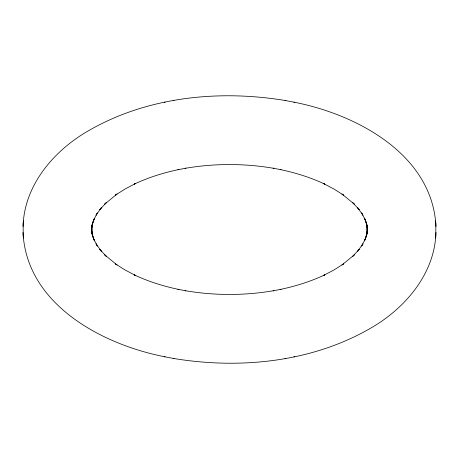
<?xml version="1.0" encoding="UTF-8"?>
<svg xmlns="http://www.w3.org/2000/svg" width="459" height="459" viewBox="0 0 459 459"><rect width="100%" height="100%" fill="white"/><g stroke="black" fill="none" stroke-linecap="round" stroke-linejoin="round"><path stroke-width="0.69" d="M23.179 223.82L23.179 235.18M435.82 235.18L435.82 223.82M23.197 223.648C25.365 185.333 52.383 152.956 83.928 133.449C143.478 97.147 217.113 89.321 285.016 100.464L285.802 100.613M173.198 358.387L173.984 358.536C241.887 369.679 315.522 361.853 375.072 325.551C406.617 306.044 433.635 273.667 435.803 235.352M23.013 226.574L23.363 220.899M435.637 238.101L435.987 232.426M164.156 102.334L165.068 102.168M293.932 356.832L294.844 356.666M173.198 100.613L173.984 100.464M285.016 358.536L285.802 358.387M293.932 102.168C356.677 114.343 432.521 154.465 435.987 226.574M23.013 232.426C26.479 304.535 102.323 344.657 165.068 356.832M285.016 100.464L294.844 102.334M164.156 356.666L173.984 358.536M435.637 220.899L435.803 223.648M23.197 235.352L23.363 238.101M91.84 227.549L91.966 233.401L91.674 228.697L92.299 234.549L91.806 231.847L93.177 237.676L91.823 233.132L94.491 240.866L93.384 238.428L97.383 246.035L96.023 243.821L101.347 251.245L99.775 249.306L106.413 256.478L104.686 254.86L117.016 264.963L115.261 263.753L125.003 269.955L135.749 275.578L134.16 274.843C148.389 281.539 163.49 286.255 178.872 289.468L177.954 289.296L185.872 290.805L185.086 290.656C214.405 295.716 244.595 295.716 273.914 290.656L273.128 290.805L281.046 289.296L280.128 289.468C295.51 286.255 310.611 281.539 324.84 274.843L323.251 275.578L333.997 269.955L343.739 263.753L341.984 264.963L354.314 254.86L352.587 256.478L359.225 249.306L357.653 251.245L362.977 243.821L361.617 246.035L365.616 238.428L364.509 240.866L367.177 233.132L365.823 237.676L367.194 231.847L366.701 234.549L367.326 228.697L367.034 233.401L367.034 225.598L367.326 230.303L366.701 224.451L367.194 227.153L365.823 221.324L367.177 225.868L364.509 218.134L365.616 220.572L361.617 212.965L362.977 215.179L357.653 207.755L359.225 209.694L352.587 202.522L354.314 204.14L341.984 194.037L343.739 195.247L333.997 189.045L323.251 183.422L324.84 184.157C310.611 177.461 295.51 172.745 280.128 169.532L281.046 169.704L273.128 168.195L273.914 168.344C244.595 163.284 214.405 163.284 185.086 168.344L185.872 168.195L177.954 169.704L178.872 169.532C163.49 172.745 148.389 177.461 134.16 184.157L135.749 183.422L125.003 189.045L115.261 195.247L117.016 194.037L104.686 204.14L106.413 202.522L99.775 209.694L101.347 207.755L96.023 215.179L97.383 212.965L93.384 220.572L94.491 218.134L91.823 225.868L93.177 221.324L91.806 227.153L92.299 224.451L91.674 230.303L91.966 225.598L91.84 227.549"/></g></svg>
